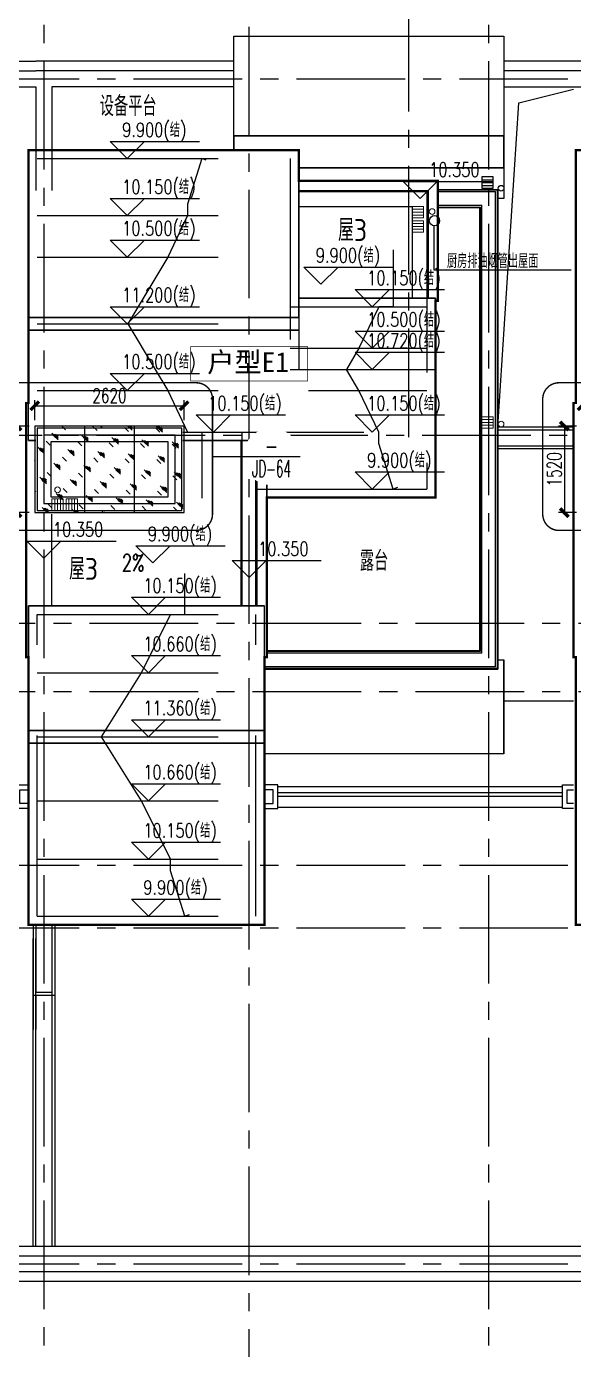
# Model space of a CAD drawing. Extents: x 296441 to 853063, y 459050 to 1117990.
# Drawn here: x 638993 to 648588, y 484560 to 507785 of the extents above; entities that cross this region are included whole.
import ezdxf
from ezdxf.enums import TextEntityAlignment as Align

# ---------------------------------------------------------------- set-up
doc = ezdxf.new("R2010")
doc.units = 0
doc.header["$LTSCALE"] = 1000
for name, pattern in [('14-GRID$0$CENTER2', [28.575, 19.05, -3.175, 3.175, -3.175]), ('CENTER', [50.8, 31.75, -6.35, 6.35, -6.35]), ('DASH', [0.35, 0.25, -0.1]), ('E1-RF$0$E1-FL03$0$HIDDEN', [0.375, 0.25, -0.125]), ('E1-RF$0$E1-FL03$0$HIDDEN2', [4.7625, 3.175, -1.5875]), ('E1-RF$0$HIDDEN', [0.375, 0.25, -0.125]), ('E1-RF$0$HIDDEN2', [4.7625, 3.175, -1.5875])]:
    doc.linetypes.add(name, pattern=pattern)
for name, color, linetype in [('14-GRID$0$G-GRID', 9, '14-GRID$0$CENTER2'), ('14-name$0$A-ANNO-IDEN', 2, 'Continuous'), ('D-PLAN-ROOF$0$A-ROOF', 2, 'Continuous'), ('DIM_SYMB', 3, 'Continuous'), ('DZ-3-PLAN-FL03$0$A-ROOF', 2, 'Continuous'), ('E-TEXT-BS01-MI-14$0$A-ROOM-IDEN', 4, 'Continuous'), ('E-TEXT-RF$0$A-ANNO-LEVL', 3, 'Continuous'), ('E-TEXT-RF$0$A-ANNO-LEVL-TEXT', 255, 'Continuous'), ('E-TEXT-RF$0$A-ANNO-SYMB', 6, 'Continuous'), ('E-TEXT-RF$0$A-ANNO-TEXT', 33, 'Continuous'), ('E-TEXT-RF$0$A-ROOM-IDEN', 4, 'Continuous'), ('E1-RF$0$A-ELEV-HEVY', 2, 'Continuous'), ('E1-RF$0$A-OVLK', 140, 'Continuous'), ('E1-RF$0$A-ROOF', 2, 'Continuous'), ('E1-RF$0$A-SLAB-OTLN', 144, 'E1-RF$0$HIDDEN'), ('E1-RF$0$E1-FL03$0$A-ROOF', 2, 'Continuous'), ('E1-RF$0$E1-FL03$0$A-SLAB-OTLN', 144, 'E1-RF$0$E1-FL03$0$HIDDEN'), ('PUB_TEXT', 7, 'Continuous'), ('X修改线', 1, 'Continuous'), ('ZT1_Dim---标注---PM、LM、DY、JD', 252, 'Continuous'), ('ZT1_Dim---索引---PM、LM、DY、JD', 2, 'Continuous'), ('ZT1_通用--填充---PM、LM、DY、JD', 8, 'Continuous'), ('ZT1_通用--轴线---PM、LM、DY、JD', 1, 'CENTER'), ('ZT3_面板--玻璃板-PM、LM、DY、JD', 4, 'Continuous')]:
    doc.layers.add(name, color=color, linetype=linetype)
doc.layers.add('E1-RF$0$A-ANNO-NPLT', color=215, linetype='Continuous', plot=False)
doc.layers.add('E1-RF$0$E1-FL03$0$P-SEWG-EQPM', color=4, linetype='Continuous', lineweight=0)
doc.layers.add('E1-RF$0$P-SEWG-EQPM', color=4, linetype='Continuous', lineweight=0)
doc.styles.add('14-name$0$GOA_03_黑体_1.00', font='simhei.ttf')
doc.styles.add('14-name$0$GOA_04_COMPLEX_1.00', font='complex.shx')
doc.styles.add('_TCH_DIM', font='SIMPLEX', dxfattribs={"bigfont": 'GBCBIG'})
doc.styles.add('E-TEXT-RF$0$GOA_01_thin_0.75', font='romans.shx', dxfattribs={"width": 0.75, "bigfont": 'hzdx.shx'})
doc.styles.add('E1-RF$0$E1-FL03$0$hz', font='simplex', dxfattribs={"width": 0.7, "bigfont": 'hztxt'})
doc.styles.add('E1-RF$0$E1-FL03$0$Standard', font='')
doc.styles.add('E1-RF$0$hz', font='simplex', dxfattribs={"width": 0.7, "bigfont": 'hztxt'})
doc.styles.get("Standard").update_dxf_attribs({"font": 'gbenor.shx', "bigfont": 'gbcbig.shx'})
doc.styles.add('ZT-DIMSTYLE', font='ROMANS.shx', dxfattribs={"width": 0.7, "bigfont": 'CHINESE.shx'})
doc.styles.add('卓越符号', font='ROMANS.shx', dxfattribs={"width": 0.7, "bigfont": 'CHINESE.shx'})
doc.styles.get('E1-RF$0$E1-FL03$0$Standard').set_extended_font_data('SimSun')
doc.dimstyles.new('ZT-DIM100', dxfattribs={"dimscale": 100, "dimtxt": 2.5, "dimasz": 1.5, "dimexe": 1, "dimexo": 1, "dimgap": 0.5, "dimtad": 1, "dimdec": 0, "dimdsep": 46, "dimtxsty": 'ZT-DIMSTYLE', "dimblk": 'ARCHTICK', "dimcen": 2.5, "dimclrd": 175, "dimclre": 175, "dimclrt": 7, "dimazin": 2, "dimtfac": 1, "dimtix": 1, "dimtmove": 2, "dimatfit": 3, "dimfxl": 0, "dimarcsym": 0})

# ---------------------------------------------------------------- blocks, each defined once
blk = doc.blocks.new('*U2129')
at = {"const_width": 10}
blk.add_lwpolyline([(-1025, 0), (1025, 0), (1025, -600), (-1025, -600)], close=True, dxfattribs=at)
at = {"style": '14-name$0$GOA_04_COMPLEX_1.00', "width": 0.8}
blk.add_attdef('房间编号', text='', height=300, dxfattribs=at).set_placement((-532, -481), align=Align.CENTER)
blk = doc.blocks.new('TTTTT')
at = {"layer": 'D-PLAN-ROOF$0$A-ROOF', "color": 8}
for p, q in [((1590494, 591812), (1591884, 591812)), ((1590494, 591642), (1591884, 591642)), ((1590494, 591362), (1591884, 591362)), ((1600094, 591362), (1601484, 591362)), ((1591834, 576652), (1591834, 575412)), ((1591884, 576652), (1591884, 575462)), ((1592164, 576652), (1592164, 575462)), ((1592214, 576652), (1592214, 575412)), ((1591834, 571012), (1591834, 576412)), ((1591884, 571012), (1591884, 576412)), ((1592164, 576412), (1592164, 571012)), ((1592214, 576412), (1592214, 571012)), ((1592214, 575412), (1591834, 575412)), ((1592164, 575462), (1591884, 575462)), ((1550573, 571012), (1622435, 571012)), ((1550513, 570842), (1622435, 570842)), ((1622382, 570562), (1550414, 570562)), ((1622435, 570392), (1550354, 570392))]:
    blk.add_line(p, q, dxfattribs=at)
for points in [[(1595354, 591812), (1591884, 591812)], [(1604954, 591812), (1600094, 591812)], [(1595354, 591642), (1591884, 591642)], [(1604954, 591642), (1600094, 591642)], [(1591884, 591362), (1591884, 589542)], [(1595354, 591362), (1592164, 591362), (1592164, 589542)], [(1599984, 585392), (1600355, 591082), (1601314, 591320)]]:
    blk.add_lwpolyline(points, dxfattribs=at)
at = {"layer": 'E1-RF$0$A-OVLK'}
for p, q in [((1591834, 575412), (1591834, 574812)), ((1591884, 575412), (1591884, 574812)), ((1592164, 575412), (1592164, 574812)), ((1592214, 575412), (1592214, 574812))]:
    blk.add_line(p, q, dxfattribs=at)
blk = doc.blocks.new('E1-RF$0$E1-FL03$0$$PS002_0')
at = {"color": 0}
for p, q in [((-0.25, -0.5), (-0.25, 0.5)), ((0, -0.5), (0, 0.5)), ((0.25, -0.5), (0.25, 0.5))]:
    blk.add_line(p, q, dxfattribs=at)
blk.add_lwpolyline([(-0.5, -0.5), (0.5, -0.5), (0.5, 0.5), (-0.5, 0.5)], close=True, dxfattribs=at)
at = {"color": 0, "style": 'E1-RF$0$E1-FL03$0$hz', "width": 0.7, "flags": 1}
for tag in ['UNIT', 'WHAT', 'SPEC']:
    blk.add_attdef(tag, (0, 0), '', height=0.001, dxfattribs=at)
blk = doc.blocks.new('E1-RF$0$$PS002_0')
at = {"color": 0}
for p, q in [((-0.25, -0.5), (-0.25, 0.5)), ((0, -0.5), (0, 0.5)), ((0.25, -0.5), (0.25, 0.5))]:
    blk.add_line(p, q, dxfattribs=at)
blk.add_lwpolyline([(-0.5, -0.5), (0.5, -0.5), (0.5, 0.5), (-0.5, 0.5)], close=True, dxfattribs=at)
at = {"color": 0, "style": 'E1-RF$0$hz', "width": 0.7, "flags": 1}
for tag in ['UNIT', 'WHAT', 'SPEC']:
    blk.add_attdef(tag, (0, 0), '', height=0.001, dxfattribs=at)
blk = doc.blocks.new('*U1611')
at = {"layer": 'ZT1_通用--填充---PM、LM、DY、JD', "ltscale": 20}
h = blk.add_hatch(dxfattribs=at)
h.set_pattern_fill('玻璃C', color=256, scale=50)
h.set_pattern_definition([(45, (-2460, -1340), (-244.942, 244.942), [112, -288]), (45, (-2412, -1320), (-244.942, 244.942), [48, -352]), (45, (-2460, -1320), (-244.942, 244.942), [80, -320]), (45, (-2436, -1340), (268.7, -268.7), [100, -300]), (45, (-2460, -1360), (-244.942, 244.942), [160, -240]), (45, (-2460, -1300), (-244.942, 244.942), [40, -360])])
h.paths.add_polyline_path([(-160, 160), (2460, 160), (2460, -1360), (-160, -1360)])
at = {"layer": 'E1-RF$0$A-OVLK'}
for points in [[(-120, 120), (2420, 120), (2420, -1320), (-120, -1320)], [(120, -120), (2180, -120), (2180, -1080), (120, -1080)]]:
    blk.add_lwpolyline(points, close=True, dxfattribs=at)
at = {"layer": 'ZT1_通用--轴线---PM、LM、DY、JD', "ltscale": 200}
blk.add_lwpolyline([(0, 0), (2300, 0), (2300, -1200), (0, -1200)], close=True, dxfattribs=at)
at = {"layer": 'ZT3_面板--玻璃板-PM、LM、DY、JD', "ltscale": 200}
blk.add_lwpolyline([(-160, 160), (2460, 160), (2460, -1360), (-160, -1360)], close=True, dxfattribs=at)
blk = doc.blocks.new('_ArchTick')
at = {"color": 0, "linetype": 'ByBlock', "const_width": 0.4}
blk.add_lwpolyline([(-0.5, -0.5), (0.5, 0.5)], dxfattribs=at)
blk = doc.blocks.new('*D1608')
at = {"layer": 'Defpoints', "color": 0, "ltscale": 1000, "transparency": 16777216}
for p in [(662515, 605569), (659895, 605213), (662515, 605213)]:
    blk.add_point(p, dxfattribs=at)
at = {"layer": 'ZT1_Dim---标注---PM、LM、DY、JD', "color": 175, "linetype": 'ByBlock', "lineweight": -2, "ltscale": 1000, "transparency": 16777216}
for p, q in [((659895, 605313), (659895, 605669)), ((659895, 605569), (662515, 605569)), ((662515, 605313), (662515, 605669))]:
    blk.add_line(p, q, dxfattribs=at)
at = {"layer": 'ZT1_Dim---标注---PM、LM、DY、JD', "color": 175, "lineweight": -2, "ltscale": 1000, "transparency": 16777216, "xscale": 150, "yscale": 150, "zscale": 150, "rotation": 180}
blk.add_blockref('_ArchTick', (659895, 605569), dxfattribs=at)
at = {"layer": 'ZT1_Dim---标注---PM、LM、DY、JD', "color": 175, "lineweight": -2, "ltscale": 1000, "transparency": 16777216, "xscale": 150, "yscale": 150, "zscale": 150}
blk.add_blockref('_ArchTick', (662515, 605569), dxfattribs=at)
at = {"layer": 'ZT1_Dim---标注---PM、LM、DY、JD', "color": 7, "ltscale": 1000, "transparency": 16777216, "insert": (661205, 605744), "char_height": 250, "attachment_point": 5, "style": 'ZT-DIMSTYLE'}
blk.add_mtext('2620', dxfattribs=at)
blk = doc.blocks.new('*D1609')
at = {"layer": 'Defpoints', "color": 0, "ltscale": 1000, "transparency": 16777216}
for p in [(659895, 605213), (659584, 603693), (659895, 603693)]:
    blk.add_point(p, dxfattribs=at)
at = {"layer": 'ZT1_Dim---标注---PM、LM、DY、JD', "color": 175, "linetype": 'ByBlock', "lineweight": -2, "ltscale": 1000, "transparency": 16777216}
for p, q in [((659795, 605213), (659484, 605213)), ((659584, 605213), (659584, 603693)), ((659795, 603693), (659484, 603693))]:
    blk.add_line(p, q, dxfattribs=at)
at = {"layer": 'ZT1_Dim---标注---PM、LM、DY、JD', "color": 175, "lineweight": -2, "ltscale": 1000, "transparency": 16777216, "xscale": 150, "yscale": 150, "zscale": 150}
for p, rotation in [((659584, 605213), 90), ((659584, 603693), 270)]:
    blk.add_blockref('_ArchTick', p, dxfattribs=dict(at, rotation=rotation))
at = {"layer": 'ZT1_Dim---标注---PM、LM、DY、JD', "color": 7, "ltscale": 1000, "transparency": 16777216, "insert": (659409, 604453), "char_height": 250, "attachment_point": 5, "rotation": 90, "style": 'ZT-DIMSTYLE'}
blk.add_mtext('1520', dxfattribs=at)
blk = doc.blocks.new('卓越-指向索引')
blk.add_wipeout([(0, 5), (-0.52, 4.97), (-1.04, 4.89), (-1.55, 4.76), (-2.03, 4.57), (-2.5, 4.33), (-2.94, 4.05), (-3.35, 3.72), (-3.72, 3.35), (-4.05, 2.94), (-4.33, 2.5), (-4.57, 2.03), (-4.76, 1.55), (-4.89, 1.04), (-4.97, 0.52), (-5, 0), (-4.97, -0.52), (-4.89, -1.04), (-4.76, -1.55), (-4.57, -2.03), (-4.33, -2.5), (-4.05, -2.94), (-3.72, -3.35), (-3.35, -3.72), (-2.94, -4.05), (-2.5, -4.33), (-2.03, -4.57), (-1.55, -4.76), (-1.04, -4.89), (-0.52, -4.97), (0, -5), (0.52, -4.97), (1.04, -4.89), (1.55, -4.76), (2.03, -4.57), (2.5, -4.33), (2.94, -4.05), (3.35, -3.72), (3.72, -3.35), (4.05, -2.94), (4.33, -2.5), (4.57, -2.03), (4.76, -1.55), (4.89, -1.04), (4.97, -0.52), (5, 0), (4.97, 0.52), (4.89, 1.04), (4.76, 1.55), (4.57, 2.03), (4.33, 2.5), (4.05, 2.94), (3.72, 3.35), (3.35, 3.72), (2.94, 4.05), (2.5, 4.33), (2.03, 4.57), (1.55, 4.76), (1.04, 4.89), (0.52, 4.97)])
blk.add_line((-5, 0), (5, 0))
at = {"color": 0, "style": '卓越符号', "width": 0.7, "flags": 8}
blk.add_attdef('索引编号', text='', height=3, dxfattribs=at).set_placement((0, 0.37), align=Align.CENTER)
at = {"color": 0, "style": '卓越符号', "width": 0.892319, "flags": 8}
blk.add_attdef('图号', text='', height=3, dxfattribs=at).set_placement((-3.41, -3.6), (3.41, -3.6), align=Align.FIT)
blk = doc.blocks.new('20200312140904')
at = {"layer": 'ZT1_Dim---索引---PM、LM、DY、JD', "linetype": 'DASH', "const_width": 25}
blk.add_lwpolyline([(-444.3, 799.6), (2791.9, 799.6, -0.4142136), (3077.6, 513.9), (3077.6, -1507, -0.4142136), (2791.9, -1792.7), (-444.3, -1792.7, -0.4142136), (-730.1, -1507), (-730.1, 513.9, -0.4142136)], format="xyb", close=True, dxfattribs=at)
at = {"layer": 'ZT1_Dim---索引---PM、LM、DY、JD'}
blk.add_lwpolyline([(3077.6, -496.6), (3626.8, -496.6), (4114.1, -496.6)], dxfattribs=at)
at = {"layer": 'ZT3_面板--玻璃板-PM、LM、DY、JD', "ltscale": 200}
for p, q in [((833.3, 40), (833.3, -1480)), ((1706.5, 40), (1706.5, -1480))]:
    blk.add_line(p, q, dxfattribs=at)
at = {"ltscale": 10, "extrusion": (0, 0, -1), "zscale": -1}
blk.add_blockref('*U1611', (-2420, -120), dxfattribs=at)
at = {"layer": 'ZT1_Dim---标注---PM、LM、DY、JD', "ltscale": 1000}
dim = blk.add_linear_dim(base=(2579.8, 396.1), p1=(-40, 40), p2=(2579.8, 40), dimstyle='ZT-DIM100', dxfattribs=at)
dim.commit()
dim.dimension.update_dxf_attribs({"geometry": '*D1608', "text_midpoint": (1269.9, 571.1), "insert": (-659935.1, -605172.8)})
dim = blk.add_linear_dim(base=(-351.1, -1480), p1=(-40, 40), p2=(-40, -1480), angle=90, dimstyle='ZT-DIM100', dxfattribs=at)
dim.commit()
dim.dimension.update_dxf_attribs({"geometry": '*D1609', "text_midpoint": (-526.1, -720), "insert": (-659935.1, -605172.8)})
at = {"layer": 'ZT1_Dim---索引---PM、LM、DY、JD', "color": 7}
ref = blk.add_blockref('卓越-指向索引', (4114.1, -496.6), dxfattribs=dict(at, xscale=100, yscale=100, zscale=100))
ref.add_attrib('索引编号', '-', dxfattribs={"layer": '0', "color": 0, "height": 300, "style": '卓越符号', "width": 0.7}).set_placement((4114.1, -460), align=Align.CENTER)
ref.add_attrib('图号', 'JD-64', dxfattribs={"layer": '0', "color": 0, "height": 300, "style": '卓越符号', "width": 0.472617}).set_placement((3773.5, -856.7), (4455.4, -856.7), align=Align.FIT)

msp = doc.modelspace()

# ---------------------------------------------------------------- linework, layer by layer
at = {"layer": '14-GRID$0$G-GRID', "color": 8, "ltscale": 0.1}
for p, q in [((639298.5, 515748.8), (639298.5, 482990.3)), ((642898.5, 483010.3), (642898.5, 515748.8)), ((645698.5, 500575.3), (645698.5, 515748.8)), ((647098.5, 515748.8), (647098.5, 482990.3)), ((595151, 506865), (674432.5, 506865)), ((620218.5, 500610.8), (674432.5, 500610.8)), ((620098.5, 497310.8), (674432.5, 497310.8)), ((620098.5, 496110.8), (674432.5, 496110.8)), ((595151, 493065), (674432.5, 493065)), ((595151, 491965), (674432.5, 491965)), ((595151, 486065), (674432.5, 486065))]:
    msp.add_line(p, q, dxfattribs=at)
at = {"layer": 'DIM_SYMB'}
msp.add_lwpolyline([(640599.3, 498386, 0, 0, 0), (640599.3, 498386, 0, 0, 0), (640260.3, 498499.8, 80, 0, 0), (639975.9, 498595.2, 0, 0, 0)], format="xyseb", dxfattribs=at)
at = {"layer": 'DZ-3-PLAN-FL03$0$A-ROOF', "color": 251}
for p, q in [((646208.5, 504885), (647218.5, 504885)), ((647218.5, 496545), (647218.5, 504885)), ((646208.5, 504645), (646978.5, 504645)), ((646978.5, 496785), (646978.5, 504645)), ((647258.5, 500755), (648588.5, 500755)), ((647258.5, 500705), (648588.5, 500705)), ((647258.5, 500425), (648588.5, 500425)), ((647258.5, 500375), (648588.5, 500375)), ((646978.5, 496785), (643208.5, 496785)), ((647218.5, 496545), (643168.5, 496545)), ((647368.5, 495015), (647368.5, 496665)), ((647368.5, 495945), (648588.5, 495945)), ((647368.5, 495015), (643168.5, 495015)), ((648393.5, 494435), (643403.5, 494435)), ((648393.5, 494335), (643403.5, 494335)), ((648393.5, 494265), (643403.5, 494265)), ((648393.5, 494075), (643403.5, 494075))]:
    msp.add_line(p, q, dxfattribs=at)
msp.add_lwpolyline([(647368.5, 505865), (642628.5, 505865), (642628.5, 507615), (647368.5, 507615)], close=True, dxfattribs=at)
for points in [[(642628.5, 505615), (642628.5, 507615), (647368.5, 507615), (647368.5, 504765), (647258.5, 504765)], [(643768.5, 505305), (647368.5, 505305), (647368.5, 505865), (642628.5, 505865), (642628.5, 505615)], [(646208.5, 504925), (647258.5, 504925), (647258.5, 496505), (643168.5, 496505)], [(646208.5, 504915), (647248.5, 504915), (647248.5, 496515), (643168.5, 496515)], [(646208.5, 504615), (646948.5, 504615), (646948.5, 496815), (643208.5, 496815)], [(646208.5, 504605), (646938.5, 504605), (646938.5, 496825), (643208.5, 496825)], [(643168.5, 496505), (647258.5, 496505), (647258.5, 496665)], [(647258.5, 496665), (647368.5, 496665), (647368.5, 495015), (643168.5, 495015)], [(639028.5, 494060), (638793.5, 494060), (638793.5, 494470), (639028.5, 494470)], [(643168.5, 494060), (643403.5, 494060), (643403.5, 494470), (643168.5, 494470)], [(648588.5, 494060), (648393.5, 494060), (648393.5, 494470), (648588.5, 494470)], [(639028.5, 494145), (638878.5, 494145), (638878.5, 494385), (639028.5, 494385)], [(643168.5, 494145), (643318.5, 494145), (643318.5, 494385), (643168.5, 494385)], [(648588.5, 494145), (648478.5, 494145), (648478.5, 494385), (648588.5, 494385)]]:
    msp.add_lwpolyline(points, dxfattribs=at)
msp.add_circle((647318.5, 504945), 50, dxfattribs=at)
at = {"layer": 'E-TEXT-RF$0$A-ANNO-LEVL'}
for points in [[(641061.2, 505765), (640761.2, 505465), (640461.2, 505765), (642027.3, 505765)], [(646198.5, 505065), (645898.5, 504765), (645598.5, 505065), (647164.6, 505065)], [(641061.2, 504765), (640761.2, 504465), (640461.2, 504765), (642027.3, 504765)], [(641061.2, 504035), (640761.2, 503735), (640461.2, 504035), (642027.3, 504035)], [(644458.6, 503560.9), (644158.6, 503260.9), (643858.6, 503560.9), (645424.8, 503560.9)], [(645358.8, 503165), (645058.8, 502865), (644758.8, 503165), (646324.9, 503165)], [(641061.2, 502865), (640761.2, 502565), (640461.2, 502865), (642027.3, 502865)], [(645358.8, 502435), (645058.8, 502135), (644758.8, 502435), (646324.9, 502435)], [(645358.8, 502065), (645058.8, 501765), (644758.8, 502065), (646324.9, 502065)], [(641061.2, 501695), (640761.2, 501395), (640461.2, 501695), (642027.3, 501695)], [(642571.5, 500965), (642271.5, 500665), (641971.5, 500965), (643537.6, 500965)], [(645358.8, 500965), (645058.8, 500665), (644758.8, 500965), (646324.9, 500965)], [(645358.8, 499965), (645058.8, 499665), (644758.8, 499965), (646324.9, 499965)], [(639598.5, 498750.7), (639298.5, 498450.7), (638998.5, 498750.7), (640564.6, 498750.7)], [(641511.8, 498670.2), (641211.8, 498370.2), (640911.8, 498670.2), (642477.9, 498670.2)], [(643198.5, 498410.2), (642898.5, 498110.2), (642598.5, 498410.2), (644164.6, 498410.2)], [(641432.6, 497765), (641132.6, 497465), (640832.6, 497765), (642398.7, 497765)], [(641432.6, 496740), (641132.6, 496440), (640832.6, 496740), (642398.7, 496740)], [(641432.6, 495615), (641132.6, 495315), (640832.6, 495615), (642398.7, 495615)], [(641432.6, 494490), (641132.6, 494190), (640832.6, 494490), (642398.7, 494490)], [(641432.6, 493465), (641132.6, 493165), (640832.6, 493465), (642398.7, 493465)], [(641432.6, 492465), (641132.6, 492165), (640832.6, 492465), (642398.7, 492465)]]:
    msp.add_lwpolyline(points, dxfattribs=at)
at = {"layer": 'E-TEXT-RF$0$A-ANNO-SYMB'}
msp.add_lwpolyline([(648545.9, 503504.3), (646145.9, 503504.3), (646145.9, 504285.1)], dxfattribs=at)
msp.add_circle((646148.5, 504375), 90, dxfattribs=at)
at = {"layer": 'E1-RF$0$A-ANNO-NPLT'}
for points in [[(642146.5, 505439.7), (642070.6, 505465), (641820.6, 504665), (641820.6, 504465), (641470.6, 503735), (640770.6, 502565)], [(645424.3, 503865), (645424.3, 502865), (645174.3, 502865), (644824.3, 502135), (644604.3, 501765)], [(640770.6, 502565), (641250.6, 501765), (641470.6, 501395), (641820.6, 500665), (642070.6, 500665), (642070.6, 499502.5)], [(645500.2, 499690.3), (645424.3, 499665), (645174.3, 500465), (645174.3, 500665), (644824.3, 501395), (644604.3, 501765)], [(641846.8, 492190.3), (641770.9, 492165), (641520.9, 492965), (641520.9, 493165), (641010.9, 494190), (640310.9, 495315), (641010.9, 496440), (641520.9, 497465), (641770.9, 497465), (641770.9, 498181.6)]]:
    msp.add_lwpolyline(points, dxfattribs=at)
at = {"layer": 'E1-RF$0$A-ELEV-HEVY'}
for p, q in [((643768.5, 502675), (639028.5, 502675)), ((643768.5, 502455), (639028.5, 502455)), ((643768.5, 501765), (646168.5, 501765)), ((639158.5, 500515), (639028.5, 500515)), ((642758.5, 500515), (641738.5, 500515))]:
    msp.add_line(p, q, dxfattribs=at)
at = {"layer": 'E1-RF$0$A-OVLK'}
for p, q in [((646208.5, 505075), (646038.5, 504905)), ((639028.5, 501175), (638988.5, 501175)), ((639438.5, 497615), (639438.5, 499225)), ((638988.5, 496715), (639028.5, 496715)), ((643208.5, 496715), (643168.5, 496715))]:
    msp.add_line(p, q, dxfattribs=at)
for points in [[(643768.5, 505075), (646208.5, 505075), (646208.5, 502968.8), (646168.5, 502968.8)], [(643768.5, 504905), (646038.5, 504905), (646038.5, 503015)], [(643768.5, 504625), (645758.5, 504625), (645758.5, 503015)], [(642758.5, 497615), (642758.5, 500515), (643208.5, 500515), (643208.5, 496715)], [(643038.5, 497615), (643038.5, 500515)]]:
    msp.add_lwpolyline(points, dxfattribs=at)
msp.add_circle((646148.5, 504375), 90, dxfattribs=at)
at = {"layer": 'E1-RF$0$A-ROOF'}
for p, q in [((643768.5, 505615), (639028.5, 505615)), ((639028.5, 500515), (639028.5, 505615)), ((643768.5, 505615), (643768.5, 501765)), ((643768.5, 503015), (646168.5, 503015)), ((646168.5, 503015), (646168.5, 499515)), ((639028.5, 500515), (639158.5, 500515)), ((641738.5, 500515), (642758.5, 500515)), ((643208.5, 499515), (646168.5, 499515)), ((639028.5, 497615), (643168.5, 497615)), ((639028.5, 492165), (639028.5, 497615)), ((643168.5, 492015), (643168.5, 497615)), ((639028.5, 492015), (639028.5, 497465)), ((643168.5, 495425), (639028.5, 495425)), ((643168.5, 495205), (639028.5, 495205)), ((639028.5, 492015), (643168.5, 492015))]:
    msp.add_line(p, q, dxfattribs=at)
for points in [[(639028.5, 502675), (643768.5, 502675), (643768.5, 505615), (639028.5, 505615)], [(646168.5, 503015), (643768.5, 503015), (643768.5, 501765), (646168.5, 501765)], [(639028.5, 495425), (643168.5, 495425), (643168.5, 497615), (639028.5, 497615)], [(643168.5, 492015), (639028.5, 492015), (639028.5, 495205), (643168.5, 495205)]]:
    msp.add_lwpolyline(points, close=True, dxfattribs=at)
for points in [[(639158.5, 500515), (639028.5, 500515), (639028.5, 502455)], [(639028.5, 502455), (643768.5, 502455), (643768.5, 501765), (646168.5, 501765), (646168.5, 499515), (643208.5, 499515), (643208.5, 500515), (642758.5, 500515), (642758.5, 500515), (641738.5, 500515)]]:
    msp.add_lwpolyline(points, dxfattribs=at)
at = {"layer": 'E1-RF$0$A-SLAB-OTLN', "linetype": 'E1-RF$0$HIDDEN2'}
for p, q in [((639178.5, 505465), (643618.5, 505465)), ((643618.5, 505465), (643618.5, 501765)), ((643768.5, 504885), (646018.5, 504885)), ((646018.5, 504885), (646018.5, 499665)), ((639178.5, 504465), (643618.5, 504465)), ((639178.5, 503735), (643618.5, 503735)), ((643618.5, 502865), (646018.5, 502865)), ((639178.5, 502565), (643618.5, 502565)), ((643618.5, 502135), (646018.5, 502135)), ((643618.5, 501765), (646018.5, 501765)), ((639178.5, 501395), (646018.5, 501395)), ((641738.5, 500665), (646018.5, 500665)), ((643018.5, 499665), (646018.5, 499665)), ((639178.5, 497465), (643018.5, 497465)), ((639178.5, 492165), (639178.5, 497465)), ((643018.5, 492165), (643018.5, 497465)), ((639178.5, 496440), (643018.5, 496440)), ((639178.5, 495315), (643018.5, 495315)), ((639178.5, 494190), (643018.5, 494190)), ((639178.5, 493165), (643018.5, 493165)), ((639178.5, 492165), (643018.5, 492165))]:
    msp.add_line(p, q, dxfattribs=at)
for points in [[(642778.5, 497615), (642778.5, 500665)], [(643018.5, 497615), (643018.5, 500665)]]:
    msp.add_lwpolyline(points, dxfattribs=at)
at = {"layer": 'E1-RF$0$E1-FL03$0$A-ROOF'}
for p, q in [((642628.5, 505865), (647368.5, 505865)), ((647368.5, 505305), (643768.5, 505305)), ((647258.5, 496665), (647368.5, 496665))]:
    msp.add_line(p, q, dxfattribs=at)
at = {"layer": 'E1-RF$0$E1-FL03$0$A-SLAB-OTLN', "linetype": 'E1-RF$0$E1-FL03$0$HIDDEN2'}
msp.add_line((642778.5, 505865), (647218.5, 505865), dxfattribs=at)
at = {"layer": 'E1-RF$0$E1-FL03$0$P-SEWG-EQPM'}
msp.add_circle((647318.5, 500805), 50, dxfattribs=at)
at = {"layer": 'E1-RF$0$P-SEWG-EQPM'}
msp.add_circle((646108.5, 504535), 50, dxfattribs=at)
at = {"layer": 'X修改线', "const_width": 40}
for points in [[(639028.5, 505615), (639028.5, 501175), (638988.5, 501175), (638988.5, 496715), (639028.5, 496715), (639028.5, 492015), (643168.5, 492015), (643168.5, 496715), (643208.5, 496715), (643208.5, 499515), (646168.5, 499515), (646168.5, 502968.8), (646208.5, 502968.8), (646208.5, 505075), (643768.5, 505075), (643768.5, 505615)], [(648628.5, 505615), (648628.5, 501175), (648588.5, 501175), (648588.5, 496715), (648628.5, 496715), (648628.5, 492015), (652768.5, 492015), (652768.5, 496715), (652808.5, 496715), (652808.5, 499515), (655768.5, 499515), (655768.5, 502968.8), (655808.5, 502968.8), (655808.5, 505075), (653368.5, 505075), (653368.5, 505615)]]:
    msp.add_lwpolyline(points, close=True, dxfattribs=at)

# ---------------------------------------------------------------- block references
at = {"layer": '14-name$0$A-ANNO-IDEN'}
ref = msp.add_blockref('*U2129', (642898.5, 502162.4), dxfattribs=dict(at, xscale=-1))
ref.add_attrib('房间编号', '户型E1', dxfattribs={"layer": '0', "height": 350, "style": '14-name$0$GOA_03_黑体_1.00'}).set_placement((642879.3, 501716.7), align=Align.CENTER)
at = {"layer": 'DZ-3-PLAN-FL03$0$A-ROOF', "color": 251}
msp.add_blockref('TTTTT', (-952725.6, -84637), dxfattribs=at)
at = {"layer": 'DZ-3-PLAN-FL03$0$A-ROOF', "color": 251, "xscale": 200, "yscale": 200, "zscale": 200, "rotation": 270}
msp.add_blockref('E1-RF$0$E1-FL03$0$$PS002_0', (647078.5, 505045), dxfattribs=at)
at = {"layer": 'E1-RF$0$E1-FL03$0$P-SEWG-EQPM', "xscale": 200, "yscale": 200, "zscale": 200, "rotation": 270}
msp.add_blockref('E1-RF$0$E1-FL03$0$$PS002_0', (647078.5, 500835), dxfattribs=at)
at = {"layer": 'E1-RF$0$P-SEWG-EQPM', "xscale": 200, "yscale": 200, "zscale": 200, "rotation": 270}
for p in [(645858.5, 504525), (645858.5, 504275)]:
    msp.add_blockref('E1-RF$0$$PS002_0', p, dxfattribs=at)

# ---------------------------------------------------------------- texts
at = {"style": 'E1-RF$0$E1-FL03$0$Standard', "flags": 9}
for tag, s in [('XSIZE', '1500'), ('YSIZE', '1231')]:
    msp.add_attdef(tag, (644028.5, 502665), s, height=0.5, rotation=90, dxfattribs=at)
at = {"layer": 'D-PLAN-ROOF$0$A-ROOF', "color": 8, "style": 'E-TEXT-RF$0$GOA_01_thin_0.75', "width": 0.75}
for s, height, p in [('设备平台', 350, (640278.6, 506212)), ('9.900(结)', 250, (640671.3, 505845.2))]:
    msp.add_text(s, height=height, dxfattribs=at).set_placement(p)
at = {"layer": 'E-TEXT-BS01-MI-14$0$A-ROOM-IDEN'}
for p in [(644458.2, 504018.2), (639739.3, 498070.1)]:
    msp.add_text('屋3', height=385.82, dxfattribs=at).set_placement(p)
at = {"layer": 'E-TEXT-RF$0$A-ANNO-LEVL-TEXT', "style": 'E-TEXT-RF$0$GOA_01_thin_0.75', "width": 0.75}
for s, p in [('10.350', (646056.3, 505145.2)), ('10.150(结)', (640671.3, 504845.2)), ('10.500(结)', (640671.3, 504115.2)), ('9.900(结)', (644068.7, 503641)), ('10.150(结)', (644968.9, 503245.2)), ('11.200(结)', (640671.3, 502945.2)), ('10.500(结)', (644968.9, 502515.2)), ('10.720(结)', (644968.9, 502145.2)), ('10.500(结)', (640671.3, 501775.2)), ('10.150(结)', (642181.6, 501045.2)), ('10.150(结)', (644968.9, 501045.2)), ('9.900(结)', (644968.9, 500045.2)), ('10.350', (639456.3, 498830.8)), ('9.900(结)', (641121.9, 498750.4)), ('10.350', (643056.3, 498490.3)), ('10.150(结)', (641042.7, 497845.2)), ('10.660(结)', (641042.7, 496820.2)), ('11.360(结)', (641042.7, 495695.2)), ('10.660(结)', (641042.7, 494570.2)), ('10.150(结)', (641042.7, 493545.2)), ('9.900(结)', (641042.7, 492545.2))]:
    msp.add_text(s, height=250, dxfattribs=at).set_placement(p)
at = {"layer": 'E-TEXT-RF$0$A-ANNO-TEXT', "style": 'E-TEXT-RF$0$GOA_01_thin_0.75', "width": 0.75}
msp.add_text('厨房排油烟管出屋面', height=250, dxfattribs=at).set_placement((646369.6, 503542.9))
at = {"layer": 'E-TEXT-RF$0$A-ROOM-IDEN', "style": 'E-TEXT-RF$0$GOA_01_thin_0.75', "width": 0.75}
msp.add_text('露台', height=350, dxfattribs=at).set_placement((644840.8, 498228.8))
at = {"layer": 'PUB_TEXT', "style": '_TCH_DIM', "width": 0.705882}
msp.add_text('2%%%', height=297.5, dxfattribs=at).set_placement((640665.8, 498222.2))

# ---------------------------------------------------------------- next in the draw order: block references
at = {"layer": 'ZT3_面板--玻璃板-PM、LM、DY、JD', "ltscale": 1000}
for p in [(639178.5, 500730.8), (648778.5, 500730.8)]:
    msp.add_blockref('20200312140904', p, dxfattribs=at)

# ---------------------------------------------------------------- next in the draw order: linework, layer by layer
at = {"layer": 'E1-RF$0$P-SEWG-EQPM'}
msp.add_circle((639538.5, 499650.8), 50, dxfattribs=at)

# ---------------------------------------------------------------- next in the draw order: block references
at = {"layer": 'E1-RF$0$P-SEWG-EQPM', "xscale": 200, "yscale": 200, "zscale": 200}
for p in [(639538.5, 499390.8), (639788.5, 499390.8)]:
    msp.add_blockref('E1-RF$0$$PS002_0', p, dxfattribs=at)

doc.saveas('drawing.dxf')
